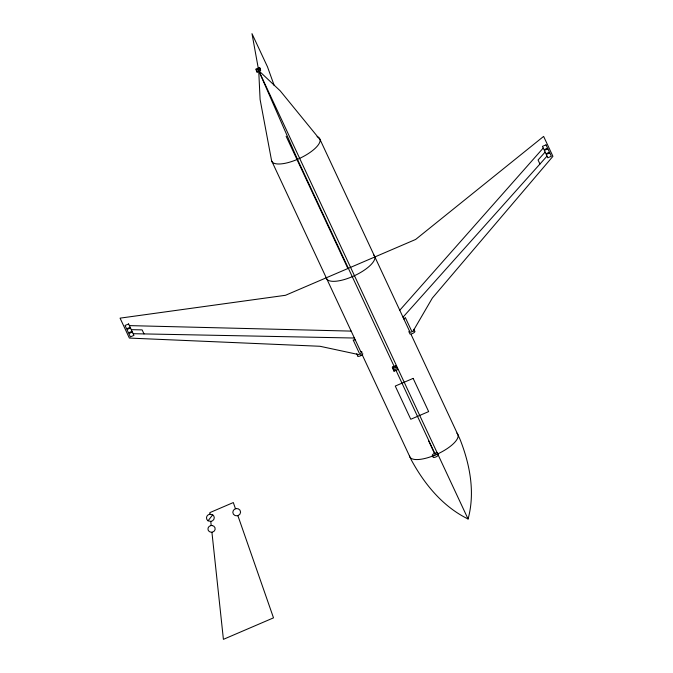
<?xml version="1.0" encoding="UTF-8"?>
<svg xmlns="http://www.w3.org/2000/svg" width="673" height="673" viewBox="0 0 673 673"><rect width="100%" height="100%" fill="white"/><g stroke="black" fill="none" stroke-linecap="round" stroke-linejoin="round"><path stroke-width="1.01" d="M360.476 354.957L362.495 355.394L411.346 460.004C424.478 484.249 442.901 506.685 468.072 518.992C475.34 492.4 469.905 464.294 459.953 439.141L411.11 334.531M413.18 330.973L432.352 298.055L552.928 156.329L543.624 136.409L415.636 239.453L285.503 295.287L120.072 318.144L129.376 338.073L319.969 346.275L357.439 354.309M208.05 520.801L212.693 514.82L209.799 514.206A3.903 3.651 -10.3 0 0 208.05 520.801L210.943 521.415A3.903 3.651 -10.3 0 0 212.693 514.82M403.918 319.137L405.323 317.547L411.523 330.83M399.77 310.253L543.22 148.052M545.113 152.09L538.064 159.997L539.948 164.019M403.001 317.176L546.998 156.136M258.382 70.959L257.044 72.104L256.043 69.109L259.618 67.578L260.619 70.572L257.044 72.104L256.043 69.109M259.845 68.898L256.27 70.429L259.618 67.578L260.619 70.572M392.367 367.172L395.951 365.641L397.499 368.964L397.625 369.645L394.05 371.185L392.367 367.172L394.05 371.185L395.951 365.641M392.494 367.862L396.069 366.322L397.625 369.645M133.17 333.699L354.393 338.031M131.285 329.661L142.129 329.888L144.005 333.917M129.401 325.614L351.163 331.108M355.31 340L353.132 339.941L359.34 353.224M259.458 71.33L280.212 90.847L320.213 139.875L409.781 331.696M361.174 352.551L271.598 160.738L260.098 99.478L258.718 70.673L468.072 518.992M394.319 366.743L297.474 159.35L258.718 70.673M395.648 369.586L435.044 453.955M428.693 440.992L434.901 454.275M286.126 136.257L347.882 268.519M274.231 85.572L267.501 66.863L251.988 33.65L258.348 68.621M235.483 508.771L233.312 502.554L209.816 512.641L209.984 514.197M237.872 515.619L273.507 617.856L223.411 639.35L211.919 532.225M210.758 521.424L211.204 525.529M437.904 454.426A2.928 1.018 -25 0 1 436.205 456.807A2.928 1.018 -25 0 1 433.033 456.782M456.832 433.109A26.541 9.195 -25 0 1 437.29 454.107M432.756 456.016A26.541 9.195 -25 0 1 409.487 456.016M413.752 329.316A2.928 1.018 -25 0 1 411.708 331.856A2.928 1.018 -25 0 1 409.108 331.309M414.063 330.948A2.928 1.018 -25 0 1 413.172 333.185A2.928 1.018 -25 0 1 409.655 333.337M361.107 351.676A2.928 1.018 -25 0 1 361.51 352.997A2.928 1.018 -25 0 1 357.952 354.721A2.928 1.018 -25 0 1 356.917 353.704M362.654 353.502A2.928 1.018 -25 0 1 359.946 356.051A2.928 1.018 -25 0 1 357.7 355.361M373.608 254.882A26.541 9.195 -25 0 1 355.42 275.24A26.541 9.195 -25 0 1 326.262 277.798M317.084 136.644A26.541 9.195 -25 0 1 302.69 156.868A26.541 9.195 -25 0 1 271.471 160.46M128.619 323.957L125.043 325.488L126.591 328.811L130.175 327.28L128.619 323.957M546.022 144.855L542.446 146.386L543.994 149.709L547.578 148.178L546.022 144.855M130.512 327.995L126.936 329.534L128.484 332.857L132.059 331.318L130.512 327.995M547.915 148.893L544.331 150.432L545.887 153.755L549.462 152.216L547.915 148.893M132.396 332.041L128.821 333.572L130.369 336.895L133.952 335.364L132.396 332.041M549.799 152.939L546.224 154.47L547.772 157.793L551.347 156.262L549.799 152.939M413.146 378.386L395.261 386.066L410.766 419.271L428.651 411.598L413.146 378.386M236.105 508.586L235.129 508.872A3.903 3.651 -10.3 0 0 237.249 515.796L238.225 515.518A3.903 3.651 -10.3 0 0 236.105 508.586M211.97 525.504L211.028 525.537A3.626 3.382 -10.3 0 0 211.145 532.259L212.088 532.225A3.626 3.382 -10.3 0 0 211.97 525.504M433.715 455.739A2.928 1.018 -25 0 0 437.576 453.122A2.928 1.018 -25 0 0 433.395 453.964A2.928 1.018 -25 0 0 433.715 455.739"/></g></svg>
